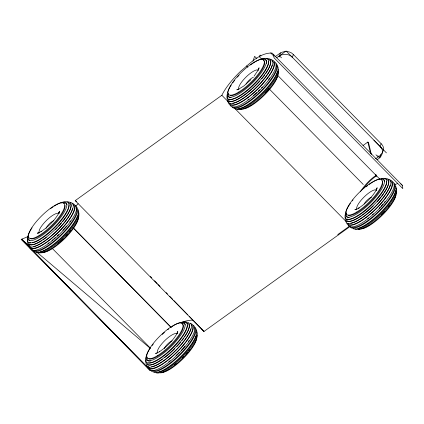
<?xml version="1.0" encoding="UTF-8"?>
<svg xmlns="http://www.w3.org/2000/svg" width="424" height="424" viewBox="0 0 424 424"><rect width="100%" height="100%" fill="white"/><g stroke="black" fill="none" stroke-linecap="round" stroke-linejoin="round"><path stroke-width="0.64" d="M58.91 213.314L58.968 212.281L59 213.267M177.206 333.492L177.264 332.464L177.296 333.45M376.523 190.381L376.607 188.828L376.639 189.814M58.973 212.922L59.508 211.184L58.544 213.654L58.931 212.986C54.632 220.581 48.193 226.856 40.948 231.652L41.504 231.34L38.642 232.845L39.405 232.559L37.217 233.211L39.066 232.935M177.269 333.105L177.804 331.367L176.84 333.836M258.55 69.525L259.085 67.787L258.121 70.257M376.613 189.47L377.148 187.731L376.183 190.201M252.974 61.215L254.612 56.323L256.933 58.682M281.472 57.818L279.458 55.772L280.412 52.926C284.456 50.785 290.164 50.885 293.344 54.505L381.112 143.672C387.006 148.967 380.853 156.461 375.277 158.74M293.344 54.505L292.396 57.351C289.216 53.731 283.502 53.625 279.458 55.772M381.112 143.672L380.164 146.518C384.769 150.319 381.929 157.606 377.005 159.657M380.72 154.829L379.766 157.675L377.752 155.629M258.507 69.589L254.061 76.145M177.227 333.163C172.928 340.758 166.489 347.039 159.244 351.83L159.8 351.517L156.938 353.022M376.57 189.533C372.272 197.128 365.833 203.403 358.587 208.2L359.144 207.887L356.282 209.392M250.939 79.643L243.927 85.913L238.219 89.448M275.505 56.45L280.412 52.926M29.606 246.037L21.544 239.194L150.319 370.025L149.974 370.269L21.2 239.443L28.079 236.528M350.091 226.485L203.986 331.462L75.207 200.637L221.847 95.278A36.734 10.335 -44.5 0 1 240.594 71.258C249.619 63.892 259.477 52.698 272.028 53.026L402.546 185.553L402.8 188.616L274.026 57.791L273.766 54.723M276.697 57.754L286.126 50.981L386.428 152.884M363.061 145.49L367.841 142.056L368.483 142.379L371.35 154.453M349.45 226.167L337.785 234.546L338.426 234.869M363.538 188.447A44.849 29.759 -63.4 0 1 374.705 177.1L376.486 176.055L375.844 175.732L374.063 176.782A44.849 29.759 -63.4 0 0 360.31 191.839M238.982 89.167L236.793 89.819L238.648 89.538M357.045 209.112L354.856 209.763L356.706 209.483M157.702 352.741L155.513 353.393L156.429 353.192M393.965 184.684L397.68 183.619M21.2 239.443L22.467 239.173M75.207 200.637L76.733 201.601M36.665 252.02L150.08 348.199M400.807 183.857L402.546 185.553M278.86 56.138L279.665 56.959M375.94 154.771L377.954 156.816M270.697 52.926L273.941 56.222M261.009 55.984L260.082 55.041L259.26 56.678L261.576 59.031M277.328 75.032L379.697 179.034M246.545 65.89L247.934 67.299M269.706 89.416L363.278 184.482M221.847 95.278L229.257 102.809M234.817 108.454L346.456 221.869M73.119 227.714L171.248 327.408M73.008 227.789L171.148 327.492M52.311 248.453L150.276 347.977M373.894 140.148L381.07 147.451M21.544 239.194L149.974 370.269M150.388 276.427L151.776 277.853M154.548 280.699L157.32 283.545M158.242 284.493L160.092 286.391M166.097 292.56L167.485 293.98M169.796 296.355L172.568 299.201M173.951 300.627L187.816 314.857M189.199 316.283L203.986 331.462L201.888 329.035M376.183 174.783L376.486 176.055M367.841 142.056L370.56 153.493M375.542 174.46L375.844 175.732M182.23 322.171A50.345 33.401 -63.4 0 1 192.644 320.099M78.106 203.737A50.345 8.867 -30.3 0 1 75.599 206.287M238.654 88.812A13.648 3.837 -44.5 0 1 246.355 76.744A13.648 3.837 -44.5 0 1 258.121 70.04M250.52 64.978A26.495 7.457 -44.5 0 1 265.318 65.81A26.495 7.457 -44.5 0 1 237.53 94.685A26.495 7.457 -44.5 0 1 231.266 84.991M232.67 82.956A26.495 7.457 -44.5 0 1 234.562 80.465M237.339 77.168A26.495 7.457 -44.5 0 1 239.019 75.329M277.853 74.46A25.488 7.171 -44.5 0 1 264.793 94.663A25.488 7.171 -44.5 0 1 243.731 108.846M263.49 60.574A24.163 6.8 -44.5 0 1 253.165 81.132A24.163 6.8 -44.5 0 1 230.1 95.23M260.946 59.519A28.191 7.934 -44.5 0 1 255.222 82.68A28.191 7.934 -44.5 0 1 227.206 94.541M268.471 61.305A27.475 7.733 -44.5 0 1 252.958 85.606A27.475 7.733 -44.5 0 1 229.273 99.094M267.708 59.503A28.715 8.077 -44.5 0 1 265.769 73.469M264.777 74.889A28.715 8.077 -44.5 0 1 261.74 78.822M259.387 81.562A28.715 8.077 -44.5 0 1 252.386 88.653M251.469 89.48A28.715 8.077 -44.5 0 1 240.62 97.721M240.064 98.055A28.715 8.077 -44.5 0 1 235.898 100.197M235.198 100.483A28.715 8.077 -44.5 0 1 228.176 99.343M266.648 58.576A29.558 8.316 -44.5 0 1 253.992 86.761A29.558 8.316 -44.5 0 1 227.354 96.46M269.828 59.132A30.544 8.597 -44.5 0 1 256.048 87.752A30.544 8.597 -44.5 0 1 227.662 100.398M272.097 65.238A29.606 8.332 -44.5 0 1 255.545 88.34A29.606 8.332 -44.5 0 1 232.744 103.18M272.568 61.353A30.109 8.475 -44.5 0 1 257.617 89.077A30.109 8.475 -44.5 0 1 229.808 103.345M271.604 60.166A31.1 8.75 -44.5 0 1 258.725 88.165A31.1 8.75 -44.5 0 1 228.785 103.318M274.688 61.952A31.206 8.782 -44.5 0 1 258.465 91.388A31.206 8.782 -44.5 0 1 230.168 104.871M269.733 77.952A30.205 8.501 -44.5 0 1 268.62 79.479M262.392 86.915A30.205 8.501 -44.5 0 1 261.497 87.863M259.673 89.734A30.205 8.501 -44.5 0 1 258.253 91.128M256.817 92.485A30.205 8.501 -44.5 0 1 253.435 95.495M249.026 99.015A30.205 8.501 -44.5 0 1 247.987 99.778M275.902 64.893A29.892 8.411 -44.5 0 1 260.908 91.012A29.892 8.411 -44.5 0 1 233.746 107.065M278.409 69.435A28.874 8.125 -44.5 0 1 262.106 94.971A28.874 8.125 -44.5 0 1 237.217 109.148M277.492 71.131A28.095 7.908 -44.5 0 1 261.285 94.621A28.095 7.908 -44.5 0 1 238.468 108.48M277.185 65.932A30.067 8.459 -44.5 0 1 263.182 91.913A30.067 8.459 -44.5 0 1 235.161 108.756M275.892 63.669A30.857 8.681 -44.5 0 1 260.569 92.077A30.857 8.681 -44.5 0 1 232.071 106.705M246.042 84.021A6.349 1.786 -44.5 0 1 253.398 77.226M278.303 71.508A27.327 7.69 -44.5 0 1 263.516 95.05A27.327 7.69 -44.5 0 1 239.83 109.286M266.574 61.904A25.944 7.298 -44.5 0 1 266.489 63.531M231.17 97.462A25.944 7.298 -44.5 0 1 228.34 93.534M262.959 59.662A25.944 7.298 -44.5 0 1 266.5 61.459M269.256 88.287A25.032 7.044 -44.5 0 1 265.005 93.047M356.716 208.751A13.648 3.837 -44.5 0 1 364.417 196.683A13.648 3.837 -44.5 0 1 376.183 189.984M372.929 181.965A26.495 7.457 -44.5 0 1 381.87 188.701A26.495 7.457 -44.5 0 1 353.372 215.779A26.495 7.457 -44.5 0 1 350.383 203.388M352.233 200.912A26.495 7.457 -44.5 0 1 353.028 199.905M366.177 186.788A26.495 7.457 -44.5 0 1 367.571 185.691M369.14 184.509A26.495 7.457 -44.5 0 1 372.41 182.288M395.889 194.939A25.488 7.171 -44.5 0 1 382.379 215.085A25.488 7.171 -44.5 0 1 361.794 228.79M382.045 180.863A24.163 6.8 -44.5 0 1 370.491 201.824A24.163 6.8 -44.5 0 1 348.162 215.175M381.616 178.568A28.191 7.934 -44.5 0 1 370.804 205.11A28.191 7.934 -44.5 0 1 345.571 213.442M386.534 181.249A27.475 7.733 -44.5 0 1 371.021 205.55A27.475 7.733 -44.5 0 1 347.336 219.038M385.771 179.447A28.715 8.077 -44.5 0 1 384.213 192.846M383.513 193.879A28.715 8.077 -44.5 0 1 381.754 196.296M380.996 197.282A28.715 8.077 -44.5 0 1 377.45 201.506M373.173 206A28.715 8.077 -44.5 0 1 362.361 215.212M361.285 215.97A28.715 8.077 -44.5 0 1 359.186 217.353M358.678 217.666A28.715 8.077 -44.5 0 1 346.238 219.288M384.711 178.52A29.558 8.316 -44.5 0 1 372.606 206.17A29.558 8.316 -44.5 0 1 345.263 217.114M388.453 179.14A30.544 8.597 -44.5 0 1 374.673 207.14A30.544 8.597 -44.5 0 1 345.841 221.455M390.159 185.182A29.606 8.332 -44.5 0 1 373.608 208.285A29.606 8.332 -44.5 0 1 350.802 223.125M390.631 181.297A30.109 8.475 -44.5 0 1 375.68 209.016A30.109 8.475 -44.5 0 1 347.871 223.289M389.667 180.11A31.1 8.75 -44.5 0 1 376.788 208.11A31.1 8.75 -44.5 0 1 346.848 223.263M392.751 181.896A31.206 8.782 -44.5 0 1 376.528 211.332A31.206 8.782 -44.5 0 1 348.231 224.815M385.082 201.495A30.205 8.501 -44.5 0 1 384.239 202.534M383.036 203.965A30.205 8.501 -44.5 0 1 380.895 206.377M380.005 207.336A30.205 8.501 -44.5 0 1 379.109 208.274M373.438 213.744A30.205 8.501 -44.5 0 1 372.473 214.597M368.567 217.83A30.205 8.501 -44.5 0 1 367.608 218.567M393.965 184.838A29.892 8.411 -44.5 0 1 378.966 210.956A29.892 8.411 -44.5 0 1 351.809 227.01M396 188.351A28.874 8.125 -44.5 0 1 381.515 213.59A28.874 8.125 -44.5 0 1 355.28 229.093M395.587 190.487A28.095 7.908 -44.5 0 1 381.187 212.758A28.095 7.908 -44.5 0 1 357.973 228.393M395.634 186.279A30.067 8.459 -44.5 0 1 380.551 212.557A30.067 8.459 -44.5 0 1 353.224 228.7M393.954 183.613A30.857 8.681 -44.5 0 1 378.632 212.021A30.857 8.681 -44.5 0 1 350.134 226.644M364.105 203.965A6.349 1.786 -44.5 0 1 371.461 197.171M396.366 191.452A27.327 7.69 -44.5 0 1 382.215 214.364A27.327 7.69 -44.5 0 1 358.487 229.342M389.38 205.608A25.032 7.044 -44.5 0 1 388.58 206.652M384.398 211.576A25.032 7.044 -44.5 0 1 381.229 214.846M349.233 217.401A25.944 7.298 -44.5 0 1 346.535 212.859M381.022 179.606A25.944 7.298 -44.5 0 1 384.563 181.403M39.077 232.204A13.648 3.837 -44.5 0 1 46.778 220.136A13.648 3.837 -44.5 0 1 58.544 213.436M54.24 206.08A26.495 7.457 -44.5 0 1 64.755 211.216A26.495 7.457 -44.5 0 1 36.602 238.802A26.495 7.457 -44.5 0 1 32.081 227.794M50.387 208.793A26.495 7.457 -44.5 0 1 53.159 206.795M78.249 218.387A25.488 7.171 -44.5 0 1 63.547 239.698A25.488 7.171 -44.5 0 1 42.845 252.269M64.994 205.391A24.163 6.8 -44.5 0 1 51.352 226.761A24.163 6.8 -44.5 0 1 30.523 238.627M61.369 202.916A28.191 7.934 -44.5 0 1 66.033 212.875A28.191 7.934 -44.5 0 1 39.93 239.12A28.191 7.934 -44.5 0 1 28.127 236.343M68.895 204.702A27.475 7.733 -44.5 0 1 55.92 226.458A27.475 7.733 -44.5 0 1 32.219 242.772M30.804 242.804A27.475 7.733 -44.5 0 1 29.696 242.491M68.132 202.895A28.715 8.077 -44.5 0 1 69.096 211.989M68.842 212.493A28.715 8.077 -44.5 0 1 66.192 216.865M65.874 217.332A28.715 8.077 -44.5 0 1 62.567 221.72M61.406 223.119A28.715 8.077 -44.5 0 1 58.56 226.326M57.288 227.677A28.715 8.077 -44.5 0 1 55.533 229.453M46.354 237.461A28.715 8.077 -44.5 0 1 43.11 239.783M42.061 240.477A28.715 8.077 -44.5 0 1 28.594 242.74M67.072 201.972A29.558 8.316 -44.5 0 1 54.415 230.158A29.558 8.316 -44.5 0 1 27.777 239.857M70.252 202.529A30.544 8.597 -44.5 0 1 57.6 230.025A30.544 8.597 -44.5 0 1 28.201 244.902M72.52 208.629A29.606 8.332 -44.5 0 1 71.206 212.175M70.882 212.827A29.606 8.332 -44.5 0 1 33.655 246.498M72.992 204.75A30.109 8.475 -44.5 0 1 58.04 232.469A30.109 8.475 -44.5 0 1 30.231 246.736M72.599 203.621A31.1 8.75 -44.5 0 1 57.404 233.274A31.1 8.75 -44.5 0 1 29.086 245.576M75.112 205.343A31.206 8.782 -44.5 0 1 59.614 234.075A31.206 8.782 -44.5 0 1 30.793 248.862M70.501 220.846A30.205 8.501 -44.5 0 1 69.796 221.847M66.6 225.981A30.205 8.501 -44.5 0 1 62.81 230.306M58.676 234.52A30.205 8.501 -44.5 0 1 57.24 235.882M55.316 237.626A30.205 8.501 -44.5 0 1 53.859 238.892M52.878 239.708A30.205 8.501 -44.5 0 1 51.898 240.509M48.93 242.793A30.205 8.501 -44.5 0 1 47.891 243.54M76.325 208.285A29.892 8.411 -44.5 0 1 61.326 234.408A29.892 8.411 -44.5 0 1 34.169 250.457M78.361 211.804A28.874 8.125 -44.5 0 1 63.876 237.037A28.874 8.125 -44.5 0 1 37.641 252.545M77.682 215.832A28.095 7.908 -44.5 0 1 61.973 237.758A28.095 7.908 -44.5 0 1 40.333 251.84M77.995 209.726A30.067 8.459 -44.5 0 1 62.911 236.009A30.067 8.459 -44.5 0 1 35.584 252.153M76.315 207.066A30.857 8.681 -44.5 0 1 60.992 235.474A30.857 8.681 -44.5 0 1 32.494 250.096M46.025 228.377A6.349 1.786 -44.5 0 1 53.822 220.623M78.726 214.904A27.327 7.69 -44.5 0 1 63.303 239.067A27.327 7.69 -44.5 0 1 39.745 252.487M70.527 230.63A25.032 7.044 -44.5 0 1 69.679 231.684M67.628 234.069A25.032 7.044 -44.5 0 1 65.874 235.977M63.112 238.76A25.032 7.044 -44.5 0 1 59.768 241.823M58.798 242.65A25.032 7.044 -44.5 0 1 57.823 243.456M29.913 240.535A25.944 7.298 -44.5 0 1 28.763 236.931M63.383 203.059A25.944 7.298 -44.5 0 1 66.923 204.85M157.368 352.386A13.648 3.837 -44.5 0 1 165.074 340.318A13.648 3.837 -44.5 0 1 176.84 333.614M174.163 325.25A26.495 7.457 -44.5 0 1 182.484 332.405A26.495 7.457 -44.5 0 1 154.41 359.229A26.495 7.457 -44.5 0 1 150.377 347.977M152.121 345.544A26.495 7.457 -44.5 0 1 153.281 344.039M162.191 334.462A26.495 7.457 -44.5 0 1 164.496 332.384M167.766 329.681A26.495 7.457 -44.5 0 1 168.683 328.971M172.001 326.613A26.495 7.457 -44.5 0 1 173.586 325.6M196.545 338.569A25.488 7.171 -44.5 0 1 183.036 358.715A25.488 7.171 -44.5 0 1 162.45 372.42M182.696 324.493A24.163 6.8 -44.5 0 1 171.148 345.459A24.163 6.8 -44.5 0 1 148.819 358.81M180.354 322.818A28.191 7.934 -44.5 0 1 184.011 333.587A28.191 7.934 -44.5 0 1 157.951 359.473A28.191 7.934 -44.5 0 1 146.423 356.52M187.191 324.879A27.475 7.733 -44.5 0 1 172.319 348.555A27.475 7.733 -44.5 0 1 148.506 362.87M186.428 323.077A28.715 8.077 -44.5 0 1 187.392 332.172M187.138 332.676A28.715 8.077 -44.5 0 1 184.488 337.043M183.491 338.469A28.715 8.077 -44.5 0 1 182.034 340.424M180.46 342.396A28.715 8.077 -44.5 0 1 176.856 346.509M174.714 348.745A28.715 8.077 -44.5 0 1 164.65 357.639M162.477 359.229A28.715 8.077 -44.5 0 1 146.889 362.918M184.361 322.335A29.558 8.316 -44.5 0 1 173.501 349.567A29.558 8.316 -44.5 0 1 146.073 360.04M190.069 323.077A30.544 8.597 -44.5 0 1 174.19 351.888A30.544 8.597 -44.5 0 1 146.497 365.085M190.816 328.812A29.606 8.332 -44.5 0 1 174.264 351.92A29.606 8.332 -44.5 0 1 151.458 366.76M191.288 324.932A30.109 8.475 -44.5 0 1 175.631 353.335A30.109 8.475 -44.5 0 1 148.331 366.341M190.323 323.74A31.1 8.75 -44.5 0 1 177.444 351.74A31.1 8.75 -44.5 0 1 147.504 366.893M193.408 325.526A31.206 8.782 -44.5 0 1 177.184 354.968A31.206 8.782 -44.5 0 1 148.888 368.451M189.136 340.536A30.205 8.501 -44.5 0 1 188.447 341.527M184.896 346.164A30.205 8.501 -44.5 0 1 181.106 350.489M179.315 352.376A30.205 8.501 -44.5 0 1 176.018 355.614M170.194 360.692A30.205 8.501 -44.5 0 1 168.741 361.836M194.621 328.468A29.892 8.411 -44.5 0 1 179.622 354.591A29.892 8.411 -44.5 0 1 152.46 370.64M196.657 331.987A28.874 8.125 -44.5 0 1 182.172 357.22A28.874 8.125 -44.5 0 1 155.937 372.723M195.978 336.015A28.095 7.908 -44.5 0 1 180.269 357.941A28.095 7.908 -44.5 0 1 158.629 372.023M196.291 329.909A30.067 8.459 -44.5 0 1 181.207 356.186A30.067 8.459 -44.5 0 1 153.88 372.336M194.611 327.243A30.857 8.681 -44.5 0 1 179.288 355.656A30.857 8.681 -44.5 0 1 150.79 370.279M164.321 348.555A6.349 1.786 -44.5 0 1 172.118 340.801M197.022 335.082A27.327 7.69 -44.5 0 1 184.122 356.722A27.327 7.69 -44.5 0 1 160.548 372.945M189.645 349.763A25.032 7.044 -44.5 0 1 188.823 350.812M187.583 352.339A25.032 7.044 -44.5 0 1 185.924 354.252M183.725 356.626A25.032 7.044 -44.5 0 1 182.352 358.015M176.119 363.638A25.032 7.044 -44.5 0 1 174.667 364.788M150.589 360.978A25.944 7.298 -44.5 0 1 147.059 357.109M181.679 323.236A25.944 7.298 -44.5 0 1 185.219 325.033M238.76 92.05A24.55 6.906 -44.5 0 0 264.242 61.114A24.55 6.906 -44.5 0 0 235.537 78.663A24.55 6.906 -44.5 0 0 238.76 92.05M356.822 211.995A24.55 6.906 -44.5 0 0 382.305 181.059A24.55 6.906 -44.5 0 0 353.6 198.607A24.55 6.906 -44.5 0 0 356.822 211.995M39.183 235.447A24.55 6.906 -44.5 0 0 64.665 204.511A24.55 6.906 -44.5 0 0 35.96 222.059A24.55 6.906 -44.5 0 0 39.183 235.447M157.479 355.625A24.55 6.906 -44.5 0 0 182.961 324.694A24.55 6.906 -44.5 0 0 154.257 342.242A24.55 6.906 -44.5 0 0 157.479 355.625"/></g></svg>
